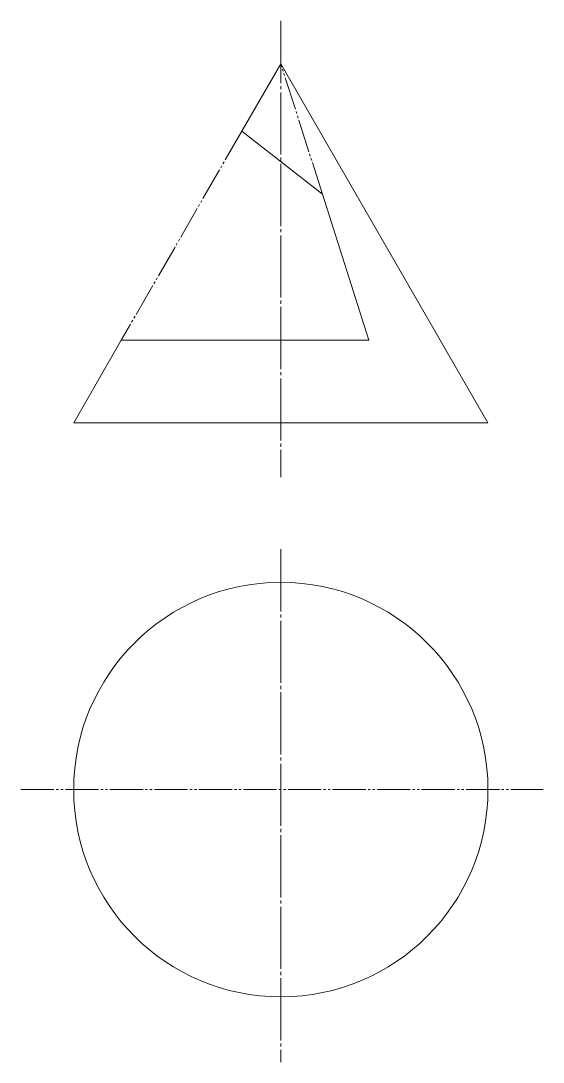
# Model space of a CAD drawing. Header units: millimetres. Extents: x 2048 to 2174, y 1572 to 1824.
import ezdxf

# ---------------------------------------------------------------- set-up
doc = ezdxf.new("R2010")
doc.units = ezdxf.units.MM
doc.linetypes.add('JIS_08_15', pattern=[17.25, 15, -0.75, 0.75, -0.75])
doc.linetypes.add('JIS_09_08', pattern=[10.75, 8, -0.55, 0.55, -0.55, 0.55, -0.55])

msp = doc.modelspace()

# ---------------------------------------------------------------- linework, layer by layer
at = {"linetype": 'JIS_08_15', "lineweight": 0}
for p, q in [((2110.84, 1823.53), (2110.84, 1713.42)), ((2110.84, 1696.08), (2110.84, 1572.32))]:
    msp.add_line(p, q, dxfattribs=at)
at = {"lineweight": 15}
for p, q in [((2110.84, 1813.19), (2101.42, 1796.89)), ((2110.84, 1813.19), (2160.84, 1726.59)), ((2101.42, 1796.89), (2120.88, 1781.7)), ((2132.09, 1746.52), (2120.88, 1781.7)), ((2072.34, 1746.52), (2060.84, 1726.59)), ((2072.34, 1746.52), (2132.09, 1746.52)), ((2060.84, 1726.59), (2160.84, 1726.59))]:
    msp.add_line(p, q, dxfattribs=at)
at = {"linetype": 'JIS_09_08', "lineweight": 0}
for p, q in [((2120.88, 1781.7), (2110.84, 1813.19)), ((2101.42, 1796.89), (2072.34, 1746.52)), ((2048.08, 1638.08), (2174.16, 1638.08))]:
    msp.add_line(p, q, dxfattribs=at)
at = {"lineweight": 15}
msp.add_circle((2110.84, 1638.08), 50, dxfattribs=at)

doc.saveas('drawing.dxf')
